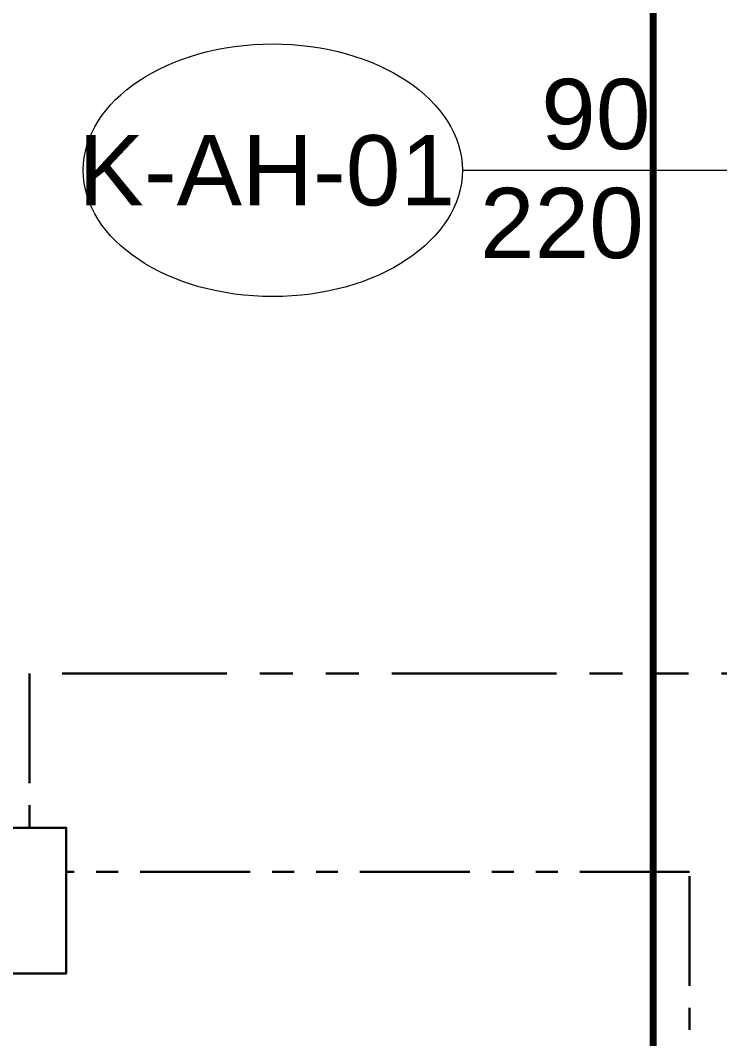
# Model space of a CAD drawing. Extents: x -1299 to 23780, y -3010 to 8106.
# Drawn here: x 14079.7 to 14179.1, y 2617.5 to 2762.3 of the extents above; entities that cross this region are included whole.
import ezdxf
from ezdxf.enums import TextEntityAlignment as Align

# ---------------------------------------------------------------- set-up
doc = ezdxf.new("R2010")
doc.units = 0
doc.header["$LTSCALE"] = 25
doc.header["$MEASUREMENT"] = 0
doc.linetypes.add('HIDDEN2', pattern=[4.7625, 3.175, -1.5875])
doc.linetypes.add('PHANTOM2', pattern=[1.25, 0.625, -0.125, 0.125, -0.125, 0.125, -0.125])
doc.layers.get('0').update_dxf_attribs({"color": 9, "lineweight": 9})
for name, color, linetype, lineweight in [('21', 9, 'Continuous', 9), ('22', 8, 'Continuous', 9), ('E-KABLO', 7, 'Continuous', 30), ('E-MESH TAVAN', 1, 'Continuous', 30), ('E-YAZI', 7, 'Continuous', 30)]:
    doc.layers.add(name, color=color, linetype=linetype, lineweight=lineweight)
doc.styles.add('Arial', font='arial.ttf', dxfattribs={"height": 2.5})

# ---------------------------------------------------------------- blocks, each defined once
blk = doc.blocks.new('0_doorno')
blk.add_lwpolyline([(4.5, 0), (12.5, 0)])
blk.add_ellipse((-0.891, 0), major_axis=(-5.391, 0), ratio=0.666667)
at = {"style": 'Arial'}
blk.add_attdef('YUKSEKLIK', text='', height=2, dxfattribs=at).set_placement((5, 12.3), align=Align.TOP_LEFT)
blk.add_attdef('KAPINO', text='', height=2, dxfattribs=at).set_placement((0, 0), align=Align.MIDDLE)
blk.add_attdef('GENISLIK', text='', height=2, dxfattribs=at).set_placement((5, -3.789), align=Align.BOTTOM_LEFT)
blk = doc.blocks.new('KAPI KODLARI 2. KAT')
at = {"layer": '22'}
ref = blk.add_blockref('0_doorno', (14120, 2741), dxfattribs=dict(at, xscale=5, yscale=5, zscale=5))
ref.add_attrib('KAPINO', 'K-AH-01', dxfattribs={"layer": '0', "height": 10, "style": 'Arial'}).set_placement((14114.68, 2741), align=Align.MIDDLE)
ref.add_attrib('GENISLIK', '90', dxfattribs={"layer": '0', "height": 10, "style": 'Arial'}).set_placement((14153.71, 2741), align=Align.BOTTOM_LEFT)
ref.add_attrib('YUKSEKLIK', '220', dxfattribs={"layer": '0', "height": 10, "style": 'Arial'}).set_placement((14145, 2738.5), align=Align.TOP_LEFT)

msp = doc.modelspace()

# ---------------------------------------------------------------- linework, layer by layer
at = {"layer": '21', "linetype": 'HIDDEN2', "ltscale": 0.1, "const_width": 1}
msp.add_lwpolyline([(14169.64, 2880.95), (14512.5, 2880.95), (14512.5, 2393.96), (14169.64, 2393.96)], close=True, dxfattribs=at)
at = {"layer": 'E-KABLO', "color": 6, "linetype": 'PHANTOM2', "ltscale": 1.5}
msp.add_line((14202.78, 2669.44), (14080.96, 2669.44), dxfattribs=at)
at = {"layer": 'E-MESH TAVAN', "color": 6, "linetype": 'PHANTOM2'}
for p, q in [((14080.96, 2669.44), (14080.96, 2647.49)), ((14174.82, 2641.22), (14086.18, 2641.22)), ((14174.82, 2375), (14174.82, 2641.22))]:
    msp.add_line(p, q, dxfattribs=at)
at = {"layer": 'E-YAZI', "color": 3, "linetype": 'Continuous', "ltscale": 100}
msp.add_lwpolyline([(14065.4, 2626.77), (14086.18, 2626.77), (14086.18, 2647.49), (14065.4, 2647.49)], close=True, dxfattribs=at)

# ---------------------------------------------------------------- block references
at = {"layer": '22'}
msp.add_blockref('KAPI KODLARI 2. KAT', (0, 0), dxfattribs=at)

doc.saveas('drawing.dxf')
